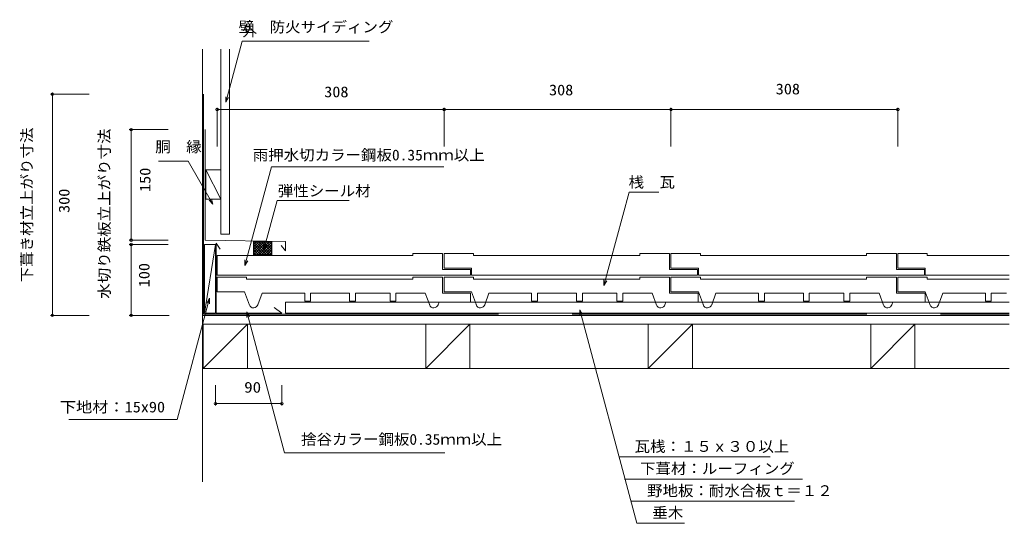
# Model space of a CAD drawing. Units: millimetres, scale not verified. Extents: x -679 to 664, y -336 to 347.
import ezdxf
from ezdxf.enums import TextEntityAlignment as Align

# ---------------------------------------------------------------- set-up
doc = ezdxf.new("R2010")
doc.units = ezdxf.units.MM
doc.header["$LTSCALE"] = 10
doc.linetypes.add('USER2', pattern=[50, 40, -10])
doc.layers.add('0-0_LAYER001', color=7, linetype='Continuous', lineweight=18)
doc.styles.add('ＭＳ ゴシック', font='')
doc.styles.get('ＭＳ ゴシック').set_extended_font_data('MS Gothic')

msp = doc.modelspace()

# ---------------------------------------------------------------- linework, layer by layer
at = {"layer": '0-0_LAYER001', "color": 3}
msp.add_line((-430.9, 307.52), (-430.9, -279.61), dxfattribs=at)
at = {"layer": '0-0_LAYER001'}
for p, q in [((-406.28, 307.52), (-406.28, 56.1)), ((-394.28, 56.1), (-394.28, 307.52)), ((-637.22, 246.15), (-584.72, 246.15)), ((-634.72, -53.85), (-634.72, 246.15)), ((-411.06, 227.88), (-411.06, 175.38)), ((-411.06, 225.38), (-103.06, 225.38)), ((-103.06, 227.88), (-103.06, 175.38)), ((-103.06, 225.38), (204.94, 225.38)), ((204.94, 227.88), (204.94, 175.38)), ((204.94, 225.38), (512.94, 225.38)), ((512.94, 227.88), (512.94, 175.38)), ((-530.29, 198.11), (-477.79, 198.11)), ((-527.79, 48.11), (-527.79, 198.11)), ((-427.39, 198.11), (-427.39, 48.11)), ((-426.28, 143.64), (-406.28, 103.64)), ((-406.28, 56.1), (-394.28, 56.1)), ((-530.29, 48.11), (-477.79, 48.11)), ((-530.29, 42.21), (-477.79, 42.21)), ((-527.79, -53.85), (-527.79, 42.21)), ((-413.35, 42.21), (-428.35, 42.21)), ((-428.35, 42.21), (-428.35, -50.79)), ((-413.35, 42.21), (-428.35, -50.79)), ((-318.5, 46.15), (-427.39, 48.11)), ((-412.38, 43.89), (-406.88, 35.94)), ((-412.38, -50.85), (-412.38, 43.89)), ((-318.5, 33.5), (-324.19, 40.94)), ((-318.5, 33.5), (-318.5, 46.15)), ((-411.06, 0.7), (-411.06, 27.17)), ((-411.06, 27.17), (-220.37, 27.17)), ((-220.37, 27.17), (-145.49, 27.17)), ((-145.49, 30.17), (-145.49, 27.17)), ((-105.06, 30.17), (-145.49, 30.17)), ((-105.06, 30.17), (-105.06, 8.2)), ((-63.13, 30.17), (-63.13, 27.17)), ((-63.13, 27.17), (87.63, 27.17)), ((87.63, 27.17), (162.51, 27.17)), ((162.51, 30.17), (162.51, 27.17)), ((202.94, 30.17), (162.51, 30.17)), ((202.94, 30.17), (202.94, 8.2)), ((202.94, 30.17), (202.94, 10.2)), ((244.87, 30.17), (244.87, 27.17)), ((244.87, 27.17), (395.63, 27.17)), ((395.63, 27.17), (470.51, 27.17)), ((470.51, 30.17), (470.51, 27.17)), ((510.94, 30.17), (470.51, 30.17)), ((510.94, 30.17), (510.94, 8.2)), ((510.94, 30.17), (510.94, 10.2)), ((552.87, 30.17), (552.87, 27.17)), ((552.87, 27.17), (664.01, 27.17)), ((-67.13, 0.7), (-411.06, 0.7)), ((-67.13, 8.2), (-105.06, 8.2)), ((-65.86, 10.2), (-103.06, 10.2)), ((-67.13, 8.2), (-67.13, 0.7)), ((-65.86, 10.2), (-65.86, 0.7)), ((240.87, 0.7), (-65.86, 0.7)), ((240.87, 8.2), (202.94, 8.2)), ((242.14, 10.2), (204.94, 10.2)), ((240.87, 8.2), (240.87, 0.7)), ((242.14, 10.2), (242.14, 0.7)), ((548.87, 0.7), (242.14, 0.7)), ((548.87, 8.2), (510.94, 8.2)), ((550.14, 10.2), (512.94, 10.2)), ((548.87, 8.2), (548.87, 0.7)), ((550.14, 10.2), (550.14, 0.7)), ((664.01, 0.7), (550.14, 0.7)), ((-318.35, -35.85), (-318.35, -50.85)), ((-318.35, -35.85), (664.01, -35.85)), ((-323.35, -50.85), (-412.38, -50.85)), ((-323.35, -50.85), (-333.65, -43.39)), ((-318.35, -50.85), (664.01, -50.85)), ((81.01, -46.22), (158.62, -335.86)), ((-637.22, -53.85), (-584.72, -53.85)), ((-530.29, -53.85), (-476.11, -53.85)), ((-429.9, -53.85), (664.01, -53.85)), ((-369.9, -65.85), (-429.9, -125.85)), ((-429.9, -65.85), (664.01, -65.85)), ((-67.9, -65.85), (-127.9, -125.85)), ((234.1, -65.85), (174.1, -125.85)), ((536.1, -65.85), (476.1, -125.85)), ((-429.9, -125.85), (664.01, -125.85)), ((-413.35, -176.17), (-413.35, -148.67)), ((-323.35, -176.17), (-323.35, -148.67)), ((-413.35, -173.67), (-323.35, -173.67)), ((134.52, -245.92), (339.34, -245.92)), ((141.9, -275.9), (383.52, -275.9)), ((151.45, -305.99), (372.39, -305.99)), ((158.62, -335.86), (223.25, -335.86))]:
    msp.add_line(p, q, dxfattribs=at)
at = {"layer": '0-0_LAYER001', "linetype": 'USER2'}
for q in [(-429.4, 246.15), (664.01, -52.35)]:
    msp.add_line((-429.4, -52.35), q, dxfattribs=at)
at = {"layer": '0-0_LAYER001', "color": 1}
for p, q in [((-361.9, 31.48), (-347.5, 45.87)), ((-361.9, 35.02), (-351.04, 45.87)), ((-361.9, 38.55), (-354.57, 45.87)), ((-361.9, 42.09), (-358.11, 45.87)), ((-361.9, 45.62), (-361.65, 45.87)), ((-361.9, 42.59), (-347.76, 28.45)), ((-361.65, 45.87), (-344.22, 28.45)), ((-361.39, 28.45), (-343.97, 45.87)), ((-358.11, 45.87), (-340.68, 28.45)), ((-357.86, 28.45), (-340.43, 45.87)), ((-354.57, 45.87), (-337.15, 28.45)), ((-354.32, 28.45), (-336.9, 45.87)), ((-351.04, 45.87), (-336.9, 31.73)), ((-350.79, 28.45), (-336.9, 42.34)), ((-347.5, 45.87), (-336.9, 35.27)), ((-343.97, 45.87), (-336.9, 38.8)), ((-340.43, 45.87), (-336.9, 42.34)), ((-361.9, 39.05), (-351.29, 28.45)), ((-361.9, 35.52), (-354.83, 28.45)), ((-361.9, 31.98), (-358.36, 28.45)), ((-347.25, 28.45), (-336.9, 38.8)), ((-343.72, 28.45), (-336.9, 35.27)), ((-340.18, 28.45), (-336.9, 31.73))]:
    msp.add_line(p, q, dxfattribs=at)
at = {"layer": '0-0_LAYER001', "color": 4}
for p, q in [((-371.13, -1.83), (-411.06, -1.83)), ((-411.06, -1.83), (-411.06, -21.8)), ((-371.13, -1.83), (-371.13, -4.83)), ((-371.13, -4.83), (-220.37, -4.83)), ((-220.37, -4.83), (-145.49, -4.83)), ((-145.49, -1.83), (-145.49, -4.83)), ((-105.06, -1.83), (-145.49, -1.83)), ((-105.06, -1.83), (-105.06, -23.8)), ((-105.06, -1.83), (-105.06, -21.8)), ((-63.13, -1.83), (-103.06, -1.83)), ((-103.06, -1.83), (-103.06, -21.8)), ((-63.13, -1.83), (-63.13, -4.83)), ((-63.13, -4.83), (87.63, -4.83)), ((87.63, -4.83), (162.51, -4.83)), ((162.51, -1.83), (162.51, -4.83)), ((202.94, -1.83), (162.51, -1.83)), ((202.94, -1.83), (202.94, -23.8)), ((202.94, -1.83), (202.94, -21.8)), ((244.87, -1.83), (204.94, -1.83)), ((204.94, -1.83), (204.94, -21.8)), ((244.87, -1.83), (244.87, -4.83)), ((244.87, -4.83), (395.82, -4.83)), ((395.63, -4.83), (470.51, -4.83)), ((470.51, -1.83), (470.51, -4.83)), ((510.94, -1.83), (470.51, -1.83)), ((510.94, -1.83), (510.94, -23.8)), ((510.94, -1.83), (510.94, -21.8)), ((552.87, -1.83), (512.94, -1.83)), ((512.94, -1.83), (512.94, -21.8)), ((552.87, -1.83), (552.87, -4.83)), ((552.87, -4.83), (664.01, -4.83)), ((-373.86, -21.8), (-411.06, -21.8)), ((-373.86, -21.8), (-367.14, -40.06)), ((-350.14, -23.8), (-355.83, -39.4)), ((-292.28, -23.8), (-350.14, -23.8)), ((-292.28, -23.8), (-292.28, -34.78)), ((-231.37, -23.8), (-284.29, -23.8)), ((-284.29, -23.8), (-284.29, -34.78)), ((-231.37, -23.8), (-231.37, -34.78)), ((-176.46, -23.8), (-223.39, -23.8)), ((-223.39, -23.8), (-223.39, -34.78)), ((-176.46, -23.8), (-176.46, -34.78)), ((-128.54, -23.8), (-168.47, -23.8)), ((-168.47, -34.78), (-168.47, -23.8)), ((-128.54, -23.8), (-122.55, -40.06)), ((-67.13, -23.8), (-105.06, -23.8)), ((-65.86, -21.8), (-103.06, -21.8)), ((-67.13, -23.8), (-67.13, -35.78)), ((-65.86, -21.8), (-59.14, -40.06)), ((-42.14, -23.8), (-47.83, -39.4)), ((15.72, -23.8), (-42.14, -23.8)), ((15.72, -23.8), (15.72, -34.78)), ((76.63, -23.8), (23.71, -23.8)), ((23.71, -23.8), (23.71, -34.78)), ((76.63, -23.8), (76.63, -34.78)), ((131.54, -23.8), (84.61, -23.8)), ((84.61, -23.8), (84.61, -34.78)), ((131.54, -23.8), (131.54, -34.78)), ((179.46, -23.8), (139.53, -23.8)), ((139.53, -34.78), (139.53, -23.8)), ((179.46, -23.8), (185.45, -40.06)), ((242.14, -21.8), (204.94, -21.8)), ((242.14, -21.8), (248.86, -40.06)), ((265.86, -23.8), (260.17, -39.4)), ((323.72, -23.8), (265.86, -23.8)), ((323.72, -23.8), (323.72, -34.78)), ((384.63, -23.8), (331.71, -23.8)), ((331.71, -23.8), (331.71, -34.78)), ((384.63, -23.8), (384.63, -34.78)), ((439.54, -23.8), (392.61, -23.8)), ((392.61, -23.8), (392.61, -34.78)), ((439.54, -23.8), (439.54, -34.78)), ((487.46, -23.8), (447.53, -23.8)), ((447.53, -34.78), (447.53, -23.8)), ((487.46, -23.8), (493.45, -40.06)), ((550.14, -21.8), (512.94, -21.8)), ((550.14, -21.8), (556.86, -40.06)), ((573.86, -23.8), (568.17, -39.4)), ((631.72, -23.8), (573.86, -23.8)), ((631.72, -23.8), (631.72, -34.78)), ((660.29, -23.8), (639.71, -23.8)), ((639.71, -23.8), (639.71, -34.78)), ((-284.29, -34.78), (-292.28, -34.78)), ((-223.39, -34.78), (-231.37, -34.78)), ((-168.47, -34.78), (-176.46, -34.78)), ((-109.92, -35.78), (-111.24, -39.4)), ((-67.13, -35.78), (-109.92, -35.78)), ((23.71, -34.78), (15.72, -34.78)), ((84.61, -34.78), (76.63, -34.78)), ((139.53, -34.78), (131.54, -34.78)), ((198.08, -35.78), (196.76, -39.4)), ((241.94, -35.78), (198.08, -35.78)), ((331.71, -34.78), (323.72, -34.78)), ((392.61, -34.78), (384.63, -34.78)), ((447.53, -34.78), (439.54, -34.78)), ((506.08, -35.78), (504.76, -39.4)), ((549.94, -35.78), (506.08, -35.78)), ((639.71, -34.78), (631.72, -34.78))]:
    msp.add_line(p, q, dxfattribs=at)
at = {"layer": '0-0_LAYER001'}
for points in [[(-399.52, 235.3), (-377.27, 318.36), (-204.77, 318.36)], [(-395.77, 241.8), (-399.52, 235.3), (-399.52, 242.8)], [(-416.81, 97.15), (-450.37, 155.28), (-490.87, 155.28)], [(-373.37, 13.8), (-337.51, 147.62), (-103.51, 147.62)], [(113.99, -13.32), (147.95, 113.4), (188.45, 113.4)], [(-418.75, 104.4), (-416.81, 97.15), (-422.11, 102.46)], [(-347.5, 35.27), (-329.61, 102.04), (-232.11, 102.04)], [(-428.35, -50.79), (-413.35, -50.79), (-413.35, 42.21)], [(-343.75, 41.76), (-347.5, 35.27), (-347.5, 42.77)], [(-63.13, 30.17), (-103.06, 30.17), (-103.06, 10.2)], [(244.87, 30.17), (204.94, 30.17), (204.94, 10.2)], [(552.87, 30.17), (512.94, 30.17), (512.94, 10.2)], [(-369.62, 20.29), (-373.37, 13.8), (-373.37, 21.3)], [(117.74, -6.83), (113.99, -13.32), (113.99, -5.82)], [(-421.27, -30.63), (-465.34, -195.1), (-612.34, -195.1)], [(-425.02, -37.13), (-421.27, -30.63), (-421.27, -38.13)], [(-370.83, -56.66), (-370.83, -49.16), (-367.08, -55.65)], [(-370.83, -49.16), (-319.54, -240.58), (-102.04, -240.58)], [(81.01, -53.72), (81.01, -46.22), (84.76, -52.72)]]:
    msp.add_lwpolyline(points, dxfattribs=at)
for points in [[(-426.28, 143.64), (-406.28, 143.64), (-406.28, 103.64), (-426.28, 103.64)], [(-361.9, 46.15), (-336.9, 46.15), (-336.9, 28.17), (-361.9, 28.17)], [(-429.9, -125.85), (-369.9, -125.85), (-369.9, -65.85), (-429.9, -65.85)], [(-127.9, -125.85), (-67.9, -125.85), (-67.9, -65.85), (-127.9, -65.85)], [(174.1, -125.85), (234.1, -125.85), (234.1, -65.85), (174.1, -65.85)], [(476.1, -125.85), (536.1, -125.85), (536.1, -65.85), (476.1, -65.85)]]:
    msp.add_lwpolyline(points, close=True, dxfattribs=at)
at = {"layer": '0-0_LAYER001', "color": 4}
for points in [[(241.94, -35.78), (241.94, -23.8), (202.94, -23.8)], [(549.94, -35.78), (549.94, -23.8), (510.94, -23.8)]]:
    msp.add_lwpolyline(points, dxfattribs=at)
at = {"layer": '0-0_LAYER001'}
for centre in [(-634.72, 246.15), (-411.06, 225.38), (-103.06, 225.38), (-103.06, 225.38), (204.94, 225.38), (204.94, 225.38), (512.94, 225.38), (-527.79, 198.11), (-527.79, 48.11), (-527.79, 42.21), (-634.72, -53.85), (-527.79, -53.85), (-413.35, -173.67), (-323.35, -173.67)]:
    msp.add_circle(centre, 1.7, dxfattribs=at)
at = {"layer": '0-0_LAYER001', "color": 4}
for centre in [(-361.67, -37.78), (-117.01, -37.78), (-53.67, -37.78), (190.99, -37.78), (254.33, -37.78), (498.99, -37.78), (562.33, -37.78)]:
    msp.add_arc(centre, 5.99, 199.47122, 344.27761, dxfattribs=at)

# ---------------------------------------------------------------- texts
at = {"layer": '0-0_LAYER001', "style": 'ＭＳ ゴシック'}
for s, width, p in [('壁\u3000防火サイディング', 1.05, (-381.9, 325.71)), ('308', 1.1, (-265.75, 237.66)), ('308', 1.1, (39.39, 240.24)), ('308', 1.1, (347.11, 241.54)), ('胴\u3000縁', 1.05, (-495.07, 163.12)), ('雨押水切カラー鋼板0.35ｍｍ以上', 1.05, (-362.77, 151.97)), ('桟\u3000瓦', 1.05, (147.33, 115.17)), ('弾性シール材', 1.05, (-328.72, 103.34)), ('90', 1.15, (-374.36, -163.16)), ('下地材：15x90', 1.1, (-624.61, -189.92)), ('\u3000捨谷カラー鋼板0.35ｍｍ以上', 1.05, (-318.13, -233.79)), ('\u3000瓦桟：１５ｘ３０以上', 1.05, (134.52, -243.42)), ('\u3000下葺材：ルーフィング', 1.05, (141.9, -273.4)), ('\u3000野地板：耐水合板ｔ＝１２', 1.05, (151.45, -303.49)), ('\u3000垂木', 1.05, (158.62, -333.36))]:
    msp.add_text(s, height=14.66, dxfattribs=dict(at, width=width)).set_placement(p, align=Align.BOTTOM_LEFT)
msp.add_text('外', height=14.66, dxfattribs=at).set_placement((-376.94, 320.41), align=Align.BOTTOM_LEFT)
for s, width, p in [('下葺き材立上がり寸法', 1.05, (-657.66, -9.03)), ('水切り鉄板立上がり寸法', 1.05, (-552.45, -31.35)), ('150', 1.1, (-497.19, 113.53)), ('300', 1.1, (-607.09, 85.09)), ('100', 1.1, (-498.48, -15.76))]:
    msp.add_text(s, height=14.66, rotation=90, dxfattribs=dict(at, width=width)).set_placement(p, align=Align.BOTTOM_LEFT)

doc.saveas('drawing.dxf')
